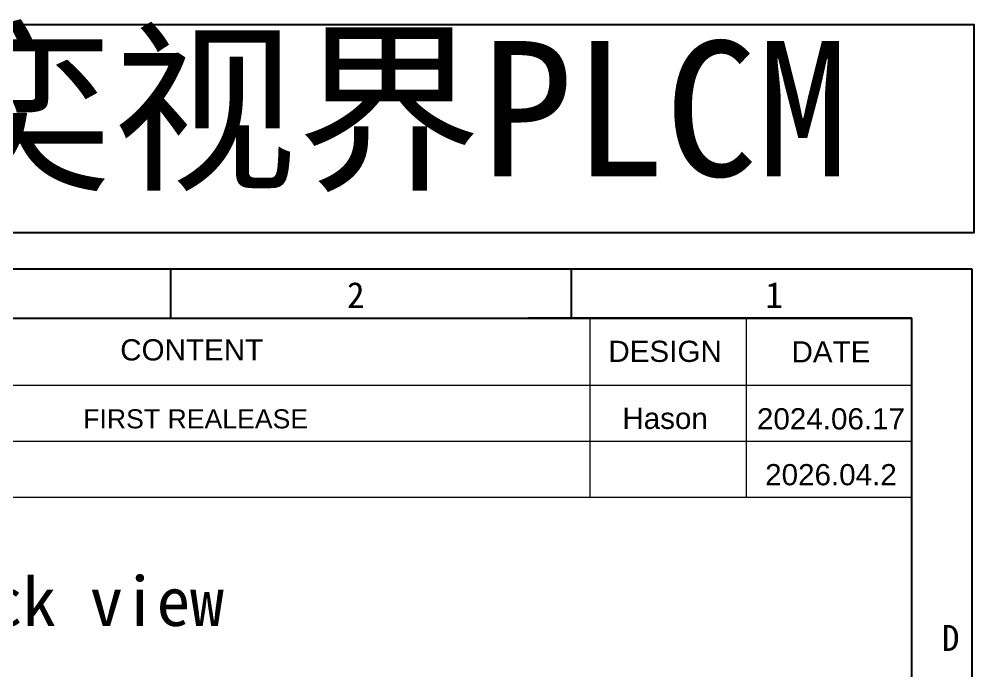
# Model space of a CAD drawing. Header units: millimetres. Extents: x 6806 to 7269, y 2421 to 2787.
# Drawn here: x 7129.9 to 7269.5, y 2691.9 to 2787.2 of the extents above; entities that cross this region are included whole.
import ezdxf
from ezdxf.enums import TextEntityAlignment as Align

# ---------------------------------------------------------------- set-up
doc = ezdxf.new("R2010")
doc.units = ezdxf.units.MM
doc.header["$LTSCALE"] = 0.1
doc.styles.add('T', font='arial.ttf')
doc.styles.add('VIEW 4', font='', dxfattribs={"height": 4})
doc.styles.add('宋体', font='', dxfattribs={"height": 2.5})
doc.styles.get('VIEW 4').set_extended_font_data('SimSun')
doc.styles.get('宋体').set_extended_font_data('SimSun')

msp = doc.modelspace()

# ---------------------------------------------------------------- linework, layer by layer
at = {"color": 0}
for p, q in [((7269.188, 2750.658), (6806.253, 2750.658)), ((7152.087, 2743.461), (7152.087, 2750.658)), ((7210.637, 2743.461), (7210.637, 2750.658)), ((7269.188, 2421.357), (7269.188, 2750.658)), ((7269.188, 2743.059), (7269.188, 2748.758))]:
    msp.add_line(p, q, dxfattribs=at)
at = {"lineweight": 0}
for p, q in [((7213.33, 2743.513), (7213.33, 2717.34)), ((7236.18, 2743.461), (7236.18, 2733.665)), ((7075.708, 2733.665), (7260.323, 2733.665)), ((7236.18, 2733.665), (7236.18, 2717.34)), ((7075.708, 2725.503), (7260.323, 2725.503)), ((7075.708, 2717.34), (7260.323, 2717.34))]:
    msp.add_line(p, q, dxfattribs=at)
at = {"color": 1, "ltscale": 100, "elevation": 0}
msp.add_lwpolyline([(7083.395, 2786.41), (7269.466, 2786.41), (7269.466, 2755.974), (7083.395, 2755.974)], close=True, dxfattribs=at)
at = {"color": 0}
msp.add_lwpolyline([(6814.842, 2743.461), (7260.323, 2743.461), (7260.323, 2429.772), (6814.842, 2429.772)], close=True, dxfattribs=at)
at = {"color": 0, "linetype": 'Continuous'}
msp.add_lwpolyline([(7260.323, 2743.461), (7204.35, 2743.461)], dxfattribs=at)

# ---------------------------------------------------------------- texts
at = {"color": 0, "style": '宋体'}
for s, p in [('2', (7179.11, 2746.859)), ('1', (7240.277, 2746.859)), ('D', (7266.069, 2696.738))]:
    msp.add_text(s, height=3.799, dxfattribs=at).set_placement(p, align=Align.MIDDLE_CENTER)
at = {"lineweight": 0, "style": 'T'}
for s, height, p in [('CONTENT', 3.0958, (7155.129, 2738.848)), ('DATE', 3.0958, (7248.573, 2738.563)), ('FIRST REALEASE', 2.78618, (7155.709, 2728.768)), ('2024.06.17', 3.0958, (7248.573, 2728.768)), ('2026.04.2', 3.0958, (7248.573, 2720.605))]:
    msp.add_text(s, height=height, dxfattribs=at).set_placement(p, align=Align.MIDDLE)
for s, p in [('DESIGN', (7224.325, 2738.634)), ('Hason', (7224.325, 2728.839))]:
    msp.add_text(s, height=3.0958, dxfattribs=at).set_placement(p, align=Align.MIDDLE_CENTER)
at = {"color": 1, "ltscale": 100, "insert": (7089.604, 2783.985), "char_height": 19.7622, "width": 275.59216, "attachment_point": 1, "style": 'VIEW 4'}
msp.add_mtext('优奕视界PLCM', dxfattribs=at)
at = {"ltscale": 10, "insert": (7115.721, 2705.691), "char_height": 7.2, "width": 66.25581, "attachment_point": 1, "style": 'VIEW 4'}
msp.add_mtext('Back view', dxfattribs=at)

doc.saveas('drawing.dxf')
